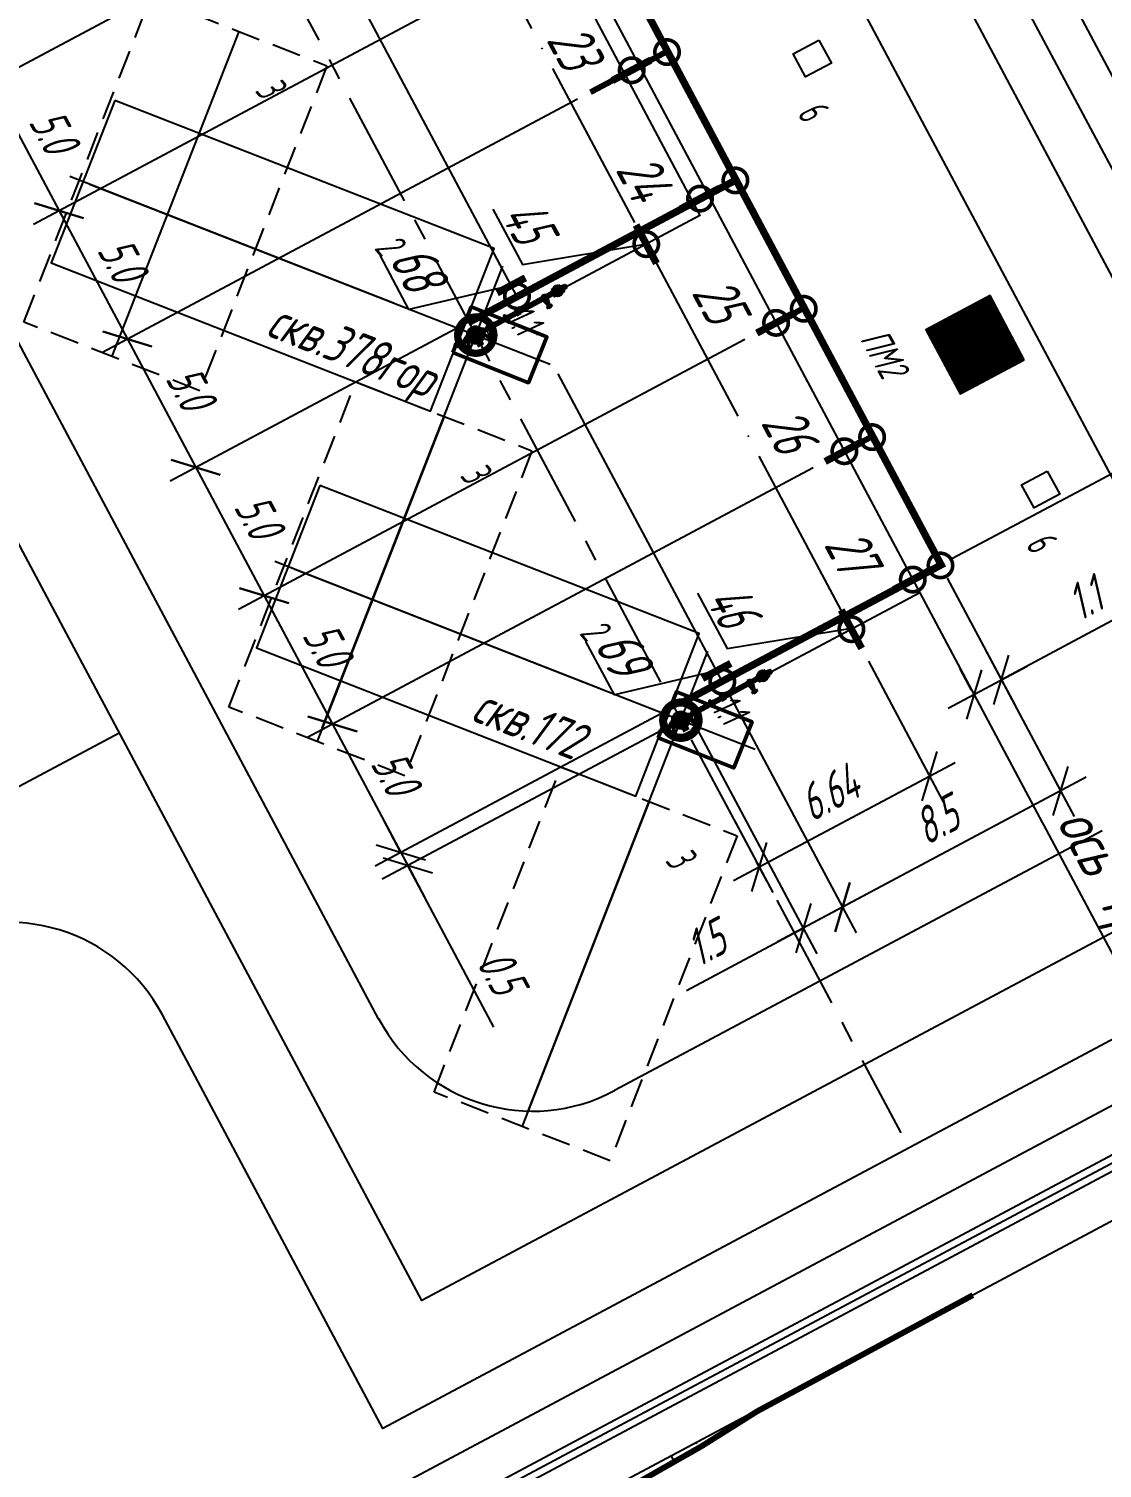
# Model space of a CAD drawing. Extents: x 5370511 to 5386565, y 1010429 to 1053793.
# Drawn here: x 5380118.9 to 5380192.7, y 1040495.6 to 1040594.6 of the extents above; entities that cross this region are included whole.
import ezdxf
from ezdxf import colors
from ezdxf.entities.mleader import LeaderData, LeaderLine
from ezdxf.math import Vec2, Vec3

# ---------------------------------------------------------------- set-up
doc = ezdxf.new("R2010")
doc.units = 0
doc.header["$PDMODE"] = 32
doc.header["$PDSIZE"] = 0.3
for name, pattern in [('ACAD_ISO04W100', [30, 24, -3, 0, -3]), ('осевая2', [12.5, 8, -1.5, 1.5, -1.5]), ('Штрих 2x1', [3, 2, -1])]:
    doc.linetypes.add(name, pattern=pattern)
doc.layers.get('0').update_dxf_attribs({"linetype": 'CONTINUOUS'})
doc.layers.get('DEFPOINTS').update_dxf_attribs({"linetype": 'CONTINUOUS'})
for name, color, linetype in [('3D-MODEL', 7, 'CONTINUOUS'), ('ГП_граница насыпи', 242, 'CONTINUOUS'), ('ГП_Здания', 7, 'CONTINUOUS'), ('ГП_опоры_схем', 7, 'CONTINUOUS'), ('ГП_откос', 246, 'CONTINUOUS'), ('ОНиГМ сооружения', 7, 'CONTINUOUS')]:
    doc.layers.add(name, color=color, linetype=linetype)
doc.layers.add('ГП_Нов.скв.', color=104, linetype='CONTINUOUS', lineweight=25)
doc.styles.add('ГОСТ_НИПИ', font='gost_nipi.shx', dxfattribs={"oblique": 15})
doc.styles.add('ГОСТ_НИПИ_разм', font='gost_nipi.shx', dxfattribs={"width": 0.8, "oblique": 15, "height": 2.5})
doc.dimstyles.new('Лист М500', dxfattribs={"dimtxt": 2.5, "dimasz": 2.5, "dimexe": 2, "dimexo": 1, "dimgap": 1, "dimtad": 1, "dimdec": 1, "dimlfac": 0.5, "dimzin": 0, "dimdsep": 46, "dimtxsty": 'ГОСТ_НИПИ_разм', "dimblk": 'OBLIQUE', "dimcen": 0.09, "dimdle": 2, "dimaunit": 1, "dimadec": 0, "dimazin": 0, "dimtfac": 1, "dimtdec": 1, "dimtofl": 0, "dimtmove": 1, "dimatfit": 3, "dimldrblk": 'NONE', "dimfxl": 1, "dimtolj": 1, "dimtzin": 0, "dimarcsym": 0})

# ---------------------------------------------------------------- blocks, each defined once
blk = doc.blocks.new('A$C65CC1851')
at = {"layer": 'ОНиГМ сооружения', "color": 253, "lineweight": 18, "ltscale": 0.7}
for p, q in [((434, 4006), (114, 4007)), ((273, 0), (274, 4310)), ((664, 3502), (194, 3502)), ((205, 2442), (342, 2442)), ((274, 1197), (636, 1196)), ((504, 1264), (637, 1264)), ((0, 800), (636, 800)), ((273, 337), (636, 337))]:
    blk.add_line(p, q, dxfattribs=at)
at = {"layer": 'ОНиГМ сооружения', "color": 253, "lineweight": 50, "ltscale": 100}
for p, q in [((230, 4228), (230, 4313)), ((319, 4227), (319, 4310)), ((230, 3786), (230, 3568)), ((319, 3681), (230, 3681)), ((319, 3582), (230, 3582)), ((617, 3502), (292, 3423)), ((617, 3502), (296, 3579)), ((319, 3573), (319, 3785)), ((617, 3622), (617, 3382)), ((617, 3502), (697, 3502)), ((230, 3432), (229, 2072)), ((319, 3422), (230, 3422)), ((319, 3322), (230, 3322)), ((319, 3322), (230, 3322)), ((318, 2072), (319, 3427)), ((318, 2672), (229, 2672)), ((318, 2172), (229, 2172)), ((176, 1519), (176, 1332)), ((176, 1519), (229, 1519)), ((229, 1412), (229, 1952)), ((318, 1852), (229, 1852)), ((254, 1752), (229, 1752)), ((318, 1512), (229, 1512)), ((298, 1700), (249, 1700)), ((249, 1700), (249, 1669)), ((254, 1823), (254, 1834)), ((254, 1834), (294, 1834)), ((254, 1823), (294, 1755)), ((294, 1823), (254, 1755)), ((254, 1744), (254, 1755)), ((254, 1744), (294, 1744)), ((257, 1834), (257, 1851)), ((257, 1851), (290, 1851)), ((257, 1700), (257, 1710)), ((257, 1710), (290, 1710)), ((264, 1744), (264, 1675)), ((274, 1752), (274, 1752)), ((284, 1744), (284, 1675)), ((290, 1834), (290, 1851)), ((290, 1700), (290, 1710)), ((294, 1834), (294, 1823)), ((294, 1755), (294, 1744)), ((318, 1752), (294, 1752)), ((298, 1700), (298, 1669)), ((318, 1952), (318, 1412)), ((319, 1519), (371, 1519)), ((371, 1519), (371, 1332)), ((176, 1479), (229, 1479)), ((176, 1440), (229, 1440)), ((176, 1412), (371, 1412)), ((371, 1372), (176, 1372)), ((371, 1332), (176, 1332)), ((371, 1332), (176, 1062)), ((371, 1062), (176, 1332)), ((371, 1062), (176, 1062)), ((176, 1022), (176, 1062)), ((176, 1022), (371, 1022)), ((176, 982), (176, 1022)), ((318, 1010), (229, 1010)), ((229, 1010), (229, 993)), ((318, 993), (229, 993)), ((318, 1010), (318, 993)), ((319, 1479), (371, 1479)), ((319, 1440), (371, 1440)), ((637, 1264), (371, 1399)), ((371, 1022), (371, 1062)), ((371, 982), (371, 1022)), ((636, 1196), (372, 1331)), ((636, 1196), (372, 1061)), ((637, 1264), (570, 1230)), ((637, 1384), (636, 1144)), ((637, 1316), (636, 1076)), ((636, 1196), (666, 1196)), ((637, 1264), (666, 1264)), ((176, 982), (176, 942)), ((371, 982), (176, 982)), ((371, 942), (176, 942)), ((371, 592), (176, 592)), ((176, 552), (176, 592)), ((371, 552), (176, 552)), ((371, 552), (176, 552)), ((176, 512), (176, 552)), ((176, 472), (176, 512)), ((371, 512), (176, 512)), ((218, 592), (218, 619)), ((318, 540), (228, 540)), ((228, 540), (228, 523)), ((318, 523), (228, 523)), ((229, 887), (229, 942)), ((636, 800), (300, 894)), ((636, 800), (300, 706)), ((318, 887), (318, 942)), ((318, 540), (318, 523)), ((328, 592), (328, 619)), ((371, 982), (371, 942)), ((371, 552), (371, 592)), ((371, 512), (371, 552)), ((371, 472), (371, 512)), ((636, 920), (636, 680)), ((636, 800), (666, 800)), ((371, 472), (176, 472)), ((371, 472), (176, 202)), ((371, 202), (176, 472)), ((371, 202), (176, 202)), ((176, 122), (176, 202)), ((371, 162), (176, 162)), ((176, 162), (371, 162)), ((176, 162), (370, 162)), ((176, 122), (371, 122)), ((310, 75), (237, 75)), ((237, 75), (237, 40)), ((237, 40), (310, 40)), ((237, 40), (310, 40)), ((310, 40), (237, 40)), ((237, 40), (237, 20)), ((310, 20), (237, 20)), ((243, 122), (243, 75)), ((303, 122), (303, 75)), ((310, 40), (310, 75)), ((310, 40), (310, 20)), ((636, 337), (371, 472)), ((636, 337), (371, 202)), ((371, 122), (371, 202)), ((636, 457), (636, 217)), ((636, 337), (666, 337))]:
    blk.add_line(p, q, dxfattribs=at)
at = {"layer": 'ОНиГМ сооружения', "color": 253, "lineweight": 50, "ltscale": 0.7}
for p, q in [((354, 3501), (354, 3501)), ((294, 3197), (254, 3197)), ((294, 2997), (254, 2997)), ((294, 2797), (254, 2797)), ((318, 1632), (229, 1632)), ((312, 1789), (237, 1789)), ((274, 1673), (274, 1851))]:
    blk.add_line(p, q, dxfattribs=at)
at = {"layer": 'ОНиГМ сооружения', "color": 253, "lineweight": 50}
for p, q in [((205, 2527), (205, 2357)), ((229, 2527), (205, 2527)), ((342, 2527), (319, 2527)), ((342, 2527), (342, 2357)), ((229, 2357), (205, 2357)), ((342, 2357), (318, 2357))]:
    blk.add_line(p, q, dxfattribs=at)
for points in [[(169, 4183), (379, 4182), (379, 4155), (169, 4156)], [(169, 4156), (379, 4155), (379, 4128), (169, 4129)], [(169, 3858), (379, 3857), (379, 3884), (169, 3885)], [(169, 3831), (379, 3830), (379, 3857), (169, 3858)], [(169, 2042), (379, 2042), (379, 2012), (169, 2012)], [(169, 2012), (379, 2012), (379, 1982), (169, 1982)]]:
    blk.add_lwpolyline(points, close=True, dxfattribs=at)
at = {"layer": 'ОНиГМ сооружения', "color": 253, "lineweight": 50, "ltscale": 100}
for points in [[(379, 3884), (169, 4129)], [(169, 3885), (379, 4128)]]:
    blk.add_lwpolyline(points, dxfattribs=at)
at = {"layer": 'ОНиГМ сооружения', "color": 253, "lineweight": 50}
for points in [[(334, 4182), (319, 4227), (230, 4228), (214, 4183)], [(334, 3830), (319, 3785), (230, 3786), (214, 3831)], [(334, 2042), (318, 2072), (229, 2072), (214, 2042)], [(334, 1982), (318, 1952), (229, 1952), (214, 1982)]]:
    blk.add_lwpolyline(points, dxfattribs=at)
at = {"layer": 'ОНиГМ сооружения', "color": 253, "lineweight": 50, "ltscale": 100}
blk.add_lwpolyline([(434, -173), (-655, 1132), (1494, 2927), (2583, 1622)], close=True, dxfattribs=at)
for centre, radius in [((275, 4007), 160), ((274, 3502), 80), ((274, 3502), 52.4), ((274, 3502), 36.5), ((274, 3197), 20), ((274, 2997), 20), ((274, 2797), 20), ((273, 800), 97.5)]:
    blk.add_circle(centre, radius, dxfattribs=at)
for centre, radius, start, end in [((274, 1632), 44.5, 359.9809, 179.9809), ((274, 1789), 37.5, 120.5544, 239.2817), ((274, 1789), 37.5, 300.3385, 59.7489), ((276, 798), 276, 111.2305, 179.4329), ((274, 800), 272, 5.3112, 69.1056), ((276, 803), 276, 180.5702, 248.7313), ((274, 800), 190, 120.9955, 180.0104), ((274, 800), 190, 180.0104, 344.6729), ((274, 800), 190, 15.2269, 59.2465), ((274, 800), 272, 290.8562, 354.5886), ((273, 43), 43.3, 212.543, 327.4188)]:
    blk.add_arc(centre, radius, start, end, dxfattribs=at)
blk.add_spline([(230, 4313), (256, 4322), (296, 4300), (319, 4310), (319, 4309)], degree=3, dxfattribs=at)
blk = doc.blocks.new('*U116')
at = {"layer": 'ГП_Нов.скв.', "color": 0, "const_width": 0.25, "flags": 128}
blk.add_lwpolyline([(0.193, -0.593, 1), (-0.193, 0.593, 1)], format="xyb", close=True, dxfattribs=at)
at = {"layer": 'ГП_Нов.скв.', "color": 0, "const_width": 0.048}
blk.add_lwpolyline([(0.007, -0.023, 1), (-0.007, 0.023, 1)], format="xyb", close=True, dxfattribs=at)
at = {"layer": 'ГП_Нов.скв.', "color": 0, "style": 'ГОСТ_НИПИ', "oblique": 15, "width": 0.9}
blk.add_attdef('СКВ.2', (-4.739, -5.512), '', height=1.3, rotation=28.0634, dxfattribs=at)
blk = doc.blocks.new('*U111')
at = {"layer": 'ГП_Нов.скв.', "color": 0, "const_width": 0.25, "flags": 128}
blk.add_lwpolyline([(0.193, -0.593, 1), (-0.193, 0.593, 1)], format="xyb", close=True, dxfattribs=at)
at = {"layer": 'ГП_Нов.скв.', "color": 0, "const_width": 0.048}
blk.add_lwpolyline([(0.007, -0.023, 1), (-0.007, 0.023, 1)], format="xyb", close=True, dxfattribs=at)
at = {"layer": 'ГП_Нов.скв.', "color": 0, "style": 'ГОСТ_НИПИ', "oblique": 15, "width": 0.9}
blk.add_attdef('СКВ.2', (-4.737, -5.512), '', height=1.3, rotation=28.0634, dxfattribs=at)
blk = doc.blocks.new('Опоры_схем')
at = {"layer": 'ГП_опоры_схем', "color": 253, "const_width": 0.2}
for points in [[(5380098.302, 1039812.858), (5380098.958, 1039815.801)], [(5380098.302, 1039812.858), (5380098.958, 1039815.801)], [(5380103.182, 1039811.771), (5380103.838, 1039814.714)], [(5380103.182, 1039811.771), (5380103.838, 1039814.714)], [(5380108.321, 1039811.845), (5380108.718, 1039813.627)], [(5380108.321, 1039811.845), (5380108.718, 1039813.627)], [(5380113.202, 1039810.758), (5380113.599, 1039812.54)], [(5380113.202, 1039810.758), (5380113.599, 1039812.54)], [(5380118.082, 1039809.671), (5380118.479, 1039811.453)], [(5380118.082, 1039809.671), (5380118.479, 1039811.453)], [(5380118.756, 1039807.522), (5380117.568, 1039807.787)]]:
    blk.add_lwpolyline(points, dxfattribs=at)
at = {"layer": 'ГП_опоры_схем', "color": 253, "const_width": 0.2, "elevation": 0}
blk.add_lwpolyline([(5380104.113, 1039810.781), (5380102.925, 1039811.046)], dxfattribs=at)
blk = doc.blocks.new('куст_откос')
at = {"layer": 'ГП_откос', "color": 253, "lineweight": 15}
for points, const_width, elevation in [([(66.157, 9.726), (71.275, 9.726), (76.393, 9.726), (81.51, 9.726), (86.628, 9.726), (91.746, 9.726), (96.863, 9.726), (101.981, 9.726), (101.981, 4.392), (101.981, -0.943), (101.981, -6.277), (101.981, -11.611), (101.981, -16.945), (101.981, -22.279), (101.981, -27.478), (101.981, -32.678), (101.981, -37.877)], 0.01, 48.9), ([(102.301, -37.877), (102.178, -33.375), (102.132, -32.737), (102.128, -32.678), (102.017, -31.131), (102.003, -27.487), (102.003, -27.478), (101.981, -22.713)], 0.2, 49.01)]:
    blk.add_lwpolyline(points, dxfattribs=dict(at, const_width=const_width, elevation=elevation))
at = {"layer": 'ГП_откос', "color": 253, "linetype": 'ByBlock', "lineweight": -3}
for points in [[(101.981, -22.713), (101.984, -22.713)], [(101.981, -23.693), (101.982, -23.693)], [(101.981, -24.673), (101.988, -24.673)], [(101.981, -25.653), (101.984, -25.653)], [(101.981, -26.633), (101.995, -26.633)], [(101.981, -27.613), (101.985, -27.613)], [(101.981, -28.593), (102.002, -28.593)], [(101.981, -29.573), (101.987, -29.573)], [(101.981, -30.553), (102.008, -30.553)], [(101.981, -31.533), (101.994, -31.533)], [(101.981, -32.513), (102.089, -32.513)], [(101.981, -33.494), (102.021, -33.494)], [(101.981, -34.474), (102.163, -34.474)]]:
    blk.add_lwpolyline(points, dxfattribs=at)
blk = doc.blocks.new('*U77')
at = {"color": 0, "linetype": 'ByBlock', "lineweight": -2}
for p, q in [((-2.5, 2.5), (2.5, -2.5)), ((2.5, 2.5), (-2.5, -2.5))]:
    blk.add_line(p, q, dxfattribs=at)
at = {"color": 7, "ltscale": 0.5, "true_color": 0xffffff, "const_width": 5}
blk.add_lwpolyline([(-2.5, 0), (2.5, 0)], dxfattribs=at)
at = {"color": 0, "linetype": 'ByBlock', "lineweight": -2}
blk.add_lwpolyline([(-2.5, 2.5), (2.5, 2.5), (2.5, -2.5), (-2.5, -2.5)], close=True, dxfattribs=at)
blk = doc.blocks.new('_None')
blk = doc.blocks.new('_Oblique')
at = {"color": 0, "linetype": 'ByBlock', "lineweight": -2}
blk.add_line((-0.5, -0.5), (0.5, 0.5), dxfattribs=at)
blk = doc.blocks.new('*D743')
at = {"color": 0, "lineweight": -2, "transparency": 16777216}
for p, q in [((5380142.556, 1040616.241), (5380109.822, 1040598.8)), ((5380147.259, 1040607.417), (5380114.524, 1040589.975)), ((5380110.647, 1040601.506), (5380117.23, 1040589.15))]:
    blk.add_line(p, q, dxfattribs=at)
at = {"layer": 'DEFPOINTS', "color": 0, "lineweight": 15, "transparency": 16777216}
for p in [(5380143.439, 1040616.712), (5380148.142, 1040607.887), (5380116.289, 1040590.915)]:
    blk.add_point(p, dxfattribs=at)
at = {"color": 0, "lineweight": -2, "transparency": 16777216, "xscale": 2.5, "yscale": 2.5, "zscale": 2.5}
for p, rotation in [((5380111.587, 1040599.741), 118.0491553040555), ((5380116.289, 1040590.915), 298.0491553040555)]:
    blk.add_blockref('_Oblique', p, dxfattribs=dict(at, rotation=rotation))
at = {"color": 0, "transparency": 16777216, "insert": (5380115.924, 1040596.386), "char_height": 2.5, "attachment_point": 5, "rotation": 298.04916, "style": 'ГОСТ_НИПИ_разм'}
blk.add_mtext('\\A1;5.0', dxfattribs=at)
blk = doc.blocks.new('*D744')
at = {"color": 0, "lineweight": -2, "transparency": 16777216}
for p, q in [((5380147.259, 1040607.417), (5380114.524, 1040589.975)), ((5380151.96, 1040598.59), (5380119.227, 1040581.149)), ((5380115.349, 1040592.68), (5380121.932, 1040580.325))]:
    blk.add_line(p, q, dxfattribs=at)
at = {"layer": 'DEFPOINTS', "color": 0, "lineweight": 15, "transparency": 16777216}
for p in [(5380148.142, 1040607.887), (5380152.843, 1040599.061), (5380120.992, 1040582.09)]:
    blk.add_point(p, dxfattribs=at)
at = {"color": 0, "lineweight": -2, "transparency": 16777216, "xscale": 2.5, "yscale": 2.5, "zscale": 2.5}
for p, rotation in [((5380116.289, 1040590.915), 118.0491553040555), ((5380120.992, 1040582.09), 298.0491553040555)]:
    blk.add_blockref('_Oblique', p, dxfattribs=dict(at, rotation=rotation))
at = {"color": 0, "transparency": 16777216, "insert": (5380120.626, 1040587.561), "char_height": 2.5, "attachment_point": 5, "rotation": 298.04916, "style": 'ГОСТ_НИПИ_разм'}
blk.add_mtext('\\A1;5.0', dxfattribs=at)
blk = doc.blocks.new('*D745')
at = {"color": 0, "lineweight": -2, "transparency": 16777216}
for p, q in [((5380151.96, 1040598.59), (5380119.227, 1040581.149)), ((5380156.664, 1040589.766), (5380123.929, 1040572.324)), ((5380120.051, 1040583.855), (5380126.634, 1040571.499))]:
    blk.add_line(p, q, dxfattribs=at)
at = {"layer": 'DEFPOINTS', "color": 0, "lineweight": 15, "transparency": 16777216}
for p in [(5380152.843, 1040599.061), (5380157.546, 1040590.236), (5380125.694, 1040573.264)]:
    blk.add_point(p, dxfattribs=at)
at = {"color": 0, "lineweight": -2, "transparency": 16777216, "xscale": 2.5, "yscale": 2.5, "zscale": 2.5}
for p, rotation in [((5380120.992, 1040582.09), 118.0491553040555), ((5380125.694, 1040573.264), 298.0491553040555)]:
    blk.add_blockref('_Oblique', p, dxfattribs=dict(at, rotation=rotation))
at = {"color": 0, "transparency": 16777216, "insert": (5380125.329, 1040578.735), "char_height": 2.5, "attachment_point": 5, "rotation": 298.04916, "style": 'ГОСТ_НИПИ_разм'}
blk.add_mtext('\\A1;5.0', dxfattribs=at)
blk = doc.blocks.new('*D746')
at = {"color": 0, "lineweight": -2, "transparency": 16777216}
for p, q in [((5380156.664, 1040589.766), (5380123.929, 1040572.324)), ((5380161.366, 1040580.94), (5380128.631, 1040563.499)), ((5380124.753, 1040575.03), (5380131.337, 1040562.674))]:
    blk.add_line(p, q, dxfattribs=at)
at = {"layer": 'DEFPOINTS', "color": 0, "lineweight": 15, "transparency": 16777216}
for p in [(5380157.546, 1040590.236), (5380162.249, 1040581.41), (5380130.396, 1040564.439)]:
    blk.add_point(p, dxfattribs=at)
at = {"color": 0, "lineweight": -2, "transparency": 16777216, "xscale": 2.5, "yscale": 2.5, "zscale": 2.5}
for p, rotation in [((5380125.694, 1040573.264), 118.0491553040555), ((5380130.396, 1040564.439), 298.0491553040555)]:
    blk.add_blockref('_Oblique', p, dxfattribs=dict(at, rotation=rotation))
at = {"color": 0, "transparency": 16777216, "insert": (5380130.031, 1040569.91), "char_height": 2.5, "attachment_point": 5, "rotation": 298.04916, "style": 'ГОСТ_НИПИ_разм'}
blk.add_mtext('\\A1;5.0', dxfattribs=at)
blk = doc.blocks.new('*D747')
at = {"color": 0, "lineweight": -2, "transparency": 16777216}
for p, q in [((5380161.366, 1040580.94), (5380128.631, 1040563.499)), ((5380168.168, 1040573.233), (5380133.334, 1040554.673)), ((5380129.456, 1040566.204), (5380136.039, 1040553.848))]:
    blk.add_line(p, q, dxfattribs=at)
at = {"layer": 'DEFPOINTS', "color": 0, "lineweight": 15, "transparency": 16777216}
for p in [(5380162.249, 1040581.41), (5380169.05, 1040573.703), (5380135.099, 1040555.613)]:
    blk.add_point(p, dxfattribs=at)
at = {"color": 0, "lineweight": -2, "transparency": 16777216, "xscale": 2.5, "yscale": 2.5, "zscale": 2.5}
for p, rotation in [((5380130.396, 1040564.439), 118.0491553040555), ((5380135.099, 1040555.613), 298.0491553040555)]:
    blk.add_blockref('_Oblique', p, dxfattribs=dict(at, rotation=rotation))
at = {"color": 0, "transparency": 16777216, "insert": (5380134.733, 1040561.084), "char_height": 2.5, "attachment_point": 5, "rotation": 298.04916, "style": 'ГОСТ_НИПИ_разм'}
blk.add_mtext('\\A1;5.0', dxfattribs=at)
blk = doc.blocks.new('*D748')
at = {"color": 0, "lineweight": -2, "transparency": 16777216}
for p, q in [((5380168.168, 1040573.233), (5380133.334, 1040554.673)), ((5380172.87, 1040564.407), (5380138.036, 1040545.847)), ((5380134.158, 1040557.378), (5380140.741, 1040545.023))]:
    blk.add_line(p, q, dxfattribs=at)
at = {"layer": 'DEFPOINTS', "color": 0, "lineweight": 15, "transparency": 16777216}
for p in [(5380169.05, 1040573.703), (5380173.753, 1040564.878), (5380139.801, 1040546.788)]:
    blk.add_point(p, dxfattribs=at)
at = {"color": 0, "lineweight": -2, "transparency": 16777216, "xscale": 2.5, "yscale": 2.5, "zscale": 2.5}
for p, rotation in [((5380135.099, 1040555.613), 118.0491553040555), ((5380139.801, 1040546.788), 298.0491553040555)]:
    blk.add_blockref('_Oblique', p, dxfattribs=dict(at, rotation=rotation))
at = {"color": 0, "transparency": 16777216, "insert": (5380139.436, 1040552.259), "char_height": 2.5, "attachment_point": 5, "rotation": 298.04916, "style": 'ГОСТ_НИПИ_разм'}
blk.add_mtext('\\A1;5.0', dxfattribs=at)
blk = doc.blocks.new('*D749')
at = {"color": 0, "lineweight": -2, "transparency": 16777216}
for p, q in [((5380172.87, 1040564.407), (5380138.036, 1040545.847)), ((5380177.572, 1040555.582), (5380142.738, 1040537.022)), ((5380138.861, 1040548.553), (5380145.444, 1040536.197))]:
    blk.add_line(p, q, dxfattribs=at)
at = {"layer": 'DEFPOINTS', "color": 0, "lineweight": 15, "transparency": 16777216}
for p in [(5380173.753, 1040564.878), (5380178.455, 1040556.052), (5380144.503, 1040537.962)]:
    blk.add_point(p, dxfattribs=at)
at = {"color": 0, "lineweight": -2, "transparency": 16777216, "xscale": 2.5, "yscale": 2.5, "zscale": 2.5}
for p, rotation in [((5380139.801, 1040546.788), 118.0491553040555), ((5380144.503, 1040537.962), 298.0491553040555)]:
    blk.add_blockref('_Oblique', p, dxfattribs=dict(at, rotation=rotation))
at = {"color": 0, "transparency": 16777216, "insert": (5380144.138, 1040543.433), "char_height": 2.5, "attachment_point": 5, "rotation": 298.04916, "style": 'ГОСТ_НИПИ_разм'}
blk.add_mtext('\\A1;5.0', dxfattribs=at)
blk = doc.blocks.new('*D750')
at = {"color": 0, "lineweight": -2, "transparency": 16777216}
for p, q in [((5380177.572, 1040555.582), (5380142.738, 1040537.022)), ((5380164.286, 1040547.336), (5380143.222, 1040536.113)), ((5380144.503, 1040537.962), (5380143.328, 1040540.169)), ((5380144.503, 1040537.962), (5380144.988, 1040537.053)), ((5380144.988, 1040537.053), (5380146.163, 1040534.847)), ((5380150.905, 1040525.948), (5380144.988, 1040537.053))]:
    blk.add_line(p, q, dxfattribs=at)
at = {"layer": 'DEFPOINTS', "color": 0, "lineweight": 15, "transparency": 16777216}
for p in [(5380178.455, 1040556.052), (5380165.168, 1040547.806), (5380144.988, 1040537.053)]:
    blk.add_point(p, dxfattribs=at)
at = {"color": 0, "lineweight": -2, "transparency": 16777216, "xscale": 2.5, "yscale": 2.5, "zscale": 2.5}
for p, rotation in [((5380144.503, 1040537.962), 298.0491553040555), ((5380144.988, 1040537.053), 118.0491553040555)]:
    blk.add_blockref('_Oblique', p, dxfattribs=dict(at, rotation=rotation))
at = {"color": 0, "transparency": 16777216, "insert": (5380151.43, 1040529.748), "char_height": 2.5, "attachment_point": 5, "rotation": 298.04916, "style": 'ГОСТ_НИПИ_разм'}
blk.add_mtext('\\A1;0.5', dxfattribs=at)
blk = doc.blocks.new('*D757')
at = {"color": 0, "lineweight": -2, "transparency": 16777216}
for p, q in [((5380176.669, 1040551.103), (5380181.816, 1040541.442)), ((5380167.38, 1040536.017), (5380182.641, 1040544.148)), ((5380167.492, 1040540.06), (5380170.086, 1040535.192))]:
    blk.add_line(p, q, dxfattribs=at)
at = {"layer": 'DEFPOINTS', "color": 0, "lineweight": 15, "transparency": 16777216}
for p in [(5380176.199, 1040551.986, -159.466), (5380180.876, 1040543.207), (5380167.022, 1040540.943)]:
    blk.add_point(p, dxfattribs=at)
at = {"color": 0, "lineweight": -2, "transparency": 16777216, "xscale": 2.5, "yscale": 2.5, "zscale": 2.5}
for p, rotation in [((5380180.876, 1040543.207), 28.04915530994217), ((5380169.146, 1040536.957), 208.0491553099422)]:
    blk.add_blockref('_Oblique', p, dxfattribs=dict(at, rotation=rotation))
at = {"color": 0, "transparency": 16777216, "insert": (5380173.953, 1040542.068), "char_height": 2.5, "attachment_point": 5, "rotation": 28.04916, "style": 'ГОСТ_НИПИ_разм'}
blk.add_mtext('\\A1;6.64', dxfattribs=at)
blk = doc.blocks.new('*D714')
at = {"color": 0, "lineweight": -2, "transparency": 16777216}
for p, q in [((5380182.092, 1040556.81), (5380186.753, 1040548.063)), ((5380194.741, 1040554.585), (5380185.813, 1040549.828)), ((5380182.156, 1040547.88), (5380187.578, 1040550.768)), ((5380183.763, 1040549.118), (5380182.981, 1040550.585))]:
    blk.add_line(p, q, dxfattribs=at)
at = {"layer": 'DEFPOINTS', "color": 0, "lineweight": 15, "transparency": 16777216}
for p in [(5380181.622, 1040557.693), (5380185.813, 1040549.828), (5380184.233, 1040548.235)]:
    blk.add_point(p, dxfattribs=at)
at = {"color": 0, "lineweight": -2, "transparency": 16777216, "xscale": 2.5, "yscale": 2.5, "zscale": 2.5}
for p, rotation in [((5380185.813, 1040549.828), 28.04915530994217), ((5380183.922, 1040548.82), 208.0491553099422)]:
    blk.add_blockref('_Oblique', p, dxfattribs=dict(at, rotation=rotation))
at = {"color": 0, "transparency": 16777216, "insert": (5380191.519, 1040555.417), "char_height": 2.5, "attachment_point": 5, "rotation": 28.04916, "style": 'ГОСТ_НИПИ_разм'}
blk.add_mtext('\\A1;1.1', dxfattribs=at)
blk = doc.blocks.new('*D722')
at = {"color": 0, "lineweight": -2, "transparency": 16777216}
for p, q in [((5380083.602, 1040743.417), (5380105.137, 1040754.891)), ((5380102.432, 1040755.716), (5380203.042, 1040566.886)), ((5380182.458, 1040558.185), (5380203.867, 1040569.591))]:
    blk.add_line(p, q, dxfattribs=at)
at = {"layer": 'DEFPOINTS', "color": 0, "lineweight": 15, "transparency": 16777216}
for p in [(5380082.72, 1040742.947), (5380202.102, 1040568.651), (5380181.576, 1040557.714)]:
    blk.add_point(p, dxfattribs=at)
at = {"color": 0, "lineweight": -2, "transparency": 16777216, "xscale": 2.5, "yscale": 2.5, "zscale": 2.5}
for p, rotation in [((5380103.372, 1040753.95), 118.0491553040555), ((5380202.102, 1040568.651), 298.0491553040555)]:
    blk.add_blockref('_Oblique', p, dxfattribs=dict(at, rotation=rotation))
at = {"color": 0, "transparency": 16777216, "insert": (5380154.723, 1040662.359), "char_height": 2.5, "attachment_point": 5, "rotation": 298.04916, "style": 'ГОСТ_НИПИ_разм'}
blk.add_mtext('\\A1;21х5.0=105.0', dxfattribs=at)
blk = doc.blocks.new('*D657')
at = {"color": 0, "lineweight": -2, "transparency": 16777216}
for p, q in [((5380184.681, 1040551.951), (5380190.825, 1040540.42)), ((5380167.089, 1040548.816), (5380175.822, 1040532.426)), ((5380191.65, 1040543.126), (5380173.116, 1040533.251))]:
    blk.add_line(p, q, dxfattribs=at)
at = {"layer": 'DEFPOINTS', "color": 0, "lineweight": 15, "transparency": 16777216}
for p in [(5380184.211, 1040552.834), (5380166.619, 1040549.699), (5380174.882, 1040534.191)]:
    blk.add_point(p, dxfattribs=at)
at = {"color": 0, "lineweight": -2, "transparency": 16777216, "xscale": 2.5, "yscale": 2.5, "zscale": 2.5}
for p, rotation in [((5380189.885, 1040542.185), 28.04915530994217), ((5380174.882, 1040534.191), 208.0491553099422)]:
    blk.add_blockref('_Oblique', p, dxfattribs=dict(at, rotation=rotation))
at = {"color": 0, "transparency": 16777216, "insert": (5380181.325, 1040540.174), "char_height": 2.5, "attachment_point": 5, "rotation": 28.04916, "style": 'ГОСТ_НИПИ_разм'}
blk.add_mtext('\\A1;8.5', dxfattribs=at)
blk = doc.blocks.new('*D658')
at = {"color": 0, "lineweight": -2, "transparency": 16777216}
for p, q in [((5380167.089, 1040548.816), (5380175.822, 1040532.426)), ((5380164.368, 1040547.413), (5380173.12, 1040530.987)), ((5380176.647, 1040535.132), (5380170.415, 1040531.811)), ((5380164.146, 1040528.471), (5380172.18, 1040532.752))]:
    blk.add_line(p, q, dxfattribs=at)
at = {"layer": 'DEFPOINTS', "color": 0, "lineweight": 15, "transparency": 16777216}
for p in [(5380166.619, 1040549.699), (5380163.898, 1040548.296), (5380172.18, 1040532.752)]:
    blk.add_point(p, dxfattribs=at)
at = {"color": 0, "lineweight": -2, "transparency": 16777216, "xscale": 2.5, "yscale": 2.5, "zscale": 2.5}
for p, rotation in [((5380174.882, 1040534.191), 28.04915530994217), ((5380172.18, 1040532.752), 208.0491553099422)]:
    blk.add_blockref('_Oblique', p, dxfattribs=dict(at, rotation=rotation))
at = {"color": 0, "transparency": 16777216, "insert": (5380165.467, 1040531.725), "char_height": 2.5, "attachment_point": 5, "rotation": 28.04916, "style": 'ГОСТ_НИПИ_разм'}
blk.add_mtext('\\A1;1.5', dxfattribs=at)

msp = doc.modelspace()

# ---------------------------------------------------------------- linework, layer by layer
at = {"color": 8}
for p, q in [((5380067.441, 1040800.146), (5380197.694, 1040555.681)), ((5380142.977, 1040526.527), (5380012.723, 1040770.992)), ((5380133.367, 1040594.418), (5380124.635, 1040572.078)), ((5380144.065, 1040575.716), (5380121.725, 1040584.447)), ((5380123.1, 1040583.912), (5380154.768, 1040571.535)), ((5380139.099, 1040546.522), (5380151.51, 1040578.281)), ((5380147.471, 1040567.944), (5380138.739, 1040545.604)), ((5380147.474, 1040567.942), (5380138.743, 1040545.602)), ((5380158.174, 1040549.238), (5380135.834, 1040557.969)), ((5380137.21, 1040557.435), (5380168.877, 1040545.059)), ((5380153.208, 1040520.044), (5380165.619, 1040551.802)), ((5380161.58, 1040541.467), (5380152.849, 1040519.127)), ((5380192.746, 1040539.448), (5380159.21, 1040521.579))]:
    msp.add_line(p, q, dxfattribs=at)
for points in [[(5380077.467, 1040845.146), (5380241.107, 1040538.021), (5380111.197, 1040468.803), (5379956.961, 1040758.278), (5379976.377, 1040768.623), (5379966.973, 1040786.274)], [(5380076.23, 1040841.088), (5380237.049, 1040539.258), (5380112.433, 1040472.861), (5379961.02, 1040757.041), (5379980.436, 1040767.386), (5379971.031, 1040785.037)], [(5380076.024, 1040840.412), (5380236.372, 1040539.464), (5380112.64, 1040473.538), (5379961.696, 1040756.835), (5379981.112, 1040767.18), (5379971.708, 1040784.831)], [(5380075.818, 1040839.735), (5380235.696, 1040539.67), (5380112.846, 1040474.214), (5379962.372, 1040756.629), (5379981.788, 1040766.974), (5379972.384, 1040784.624)], [(5380074.581, 1040835.677), (5380231.638, 1040540.907), (5380114.083, 1040478.273), (5379966.431, 1040755.392), (5379985.847, 1040765.737), (5379976.442, 1040783.387)], [(5380173.256, 1040593.821), (5380174.124, 1040592.231), (5380172.348, 1040591.29), (5380171.487, 1040592.884)], [(5380124.829, 1040589.678), (5380120.461, 1040578.501), (5380146.552, 1040568.304), (5380150.912, 1040579.484)], [(5380188.967, 1040564.18), (5380189.835, 1040562.59), (5380188.059, 1040561.649), (5380187.198, 1040563.243)], [(5380138.938, 1040563.202), (5380134.57, 1040552.025), (5380160.661, 1040541.828), (5380165.021, 1040553.008)]]:
    msp.add_lwpolyline(points, close=True, dxfattribs=at)
at = {"color": 8, "linetype": 'осевая2'}
msp.add_lwpolyline([(5380011.66, 1040832.533), (5380178.889, 1040518.671)], dxfattribs=at)
at = {"color": 8}
msp.add_lwpolyline([(5379991.852, 1040765.506), (5379982.909, 1040782.292), (5380067.628, 1040827.44), (5380220.923, 1040539.731), (5380143.259, 1040498.35), (5380128.103, 1040526.796, 0.413433), (5380111.898, 1040531.759), (5380109.98, 1040530.741), (5380103.867, 1040542.214), (5380105.728, 1040543.202, 0.414994), (5380110.704, 1040559.451), (5380065.107, 1040645.029, 0.414214), (5380048.874, 1040649.977), (5380047.048, 1040649.004), (5380040.954, 1040660.444, 0.309973), (5380041.727, 1040671.9), (5379991.852, 1040765.506)], format="xyb", dxfattribs=at)
at = {"color": 8, "ltscale": 0.2}
msp.add_lwpolyline([(5379998.758, 1040783.38), (5380064.948, 1040818.647), (5380212.13, 1040542.411), (5380145.939, 1040507.143)], close=True, dxfattribs=at)
at = {"color": 5, "ltscale": 0.3, "transparency": 33554687, "const_width": 0.5}
msp.add_lwpolyline([(5380039.192, 1040817.951), (5380048.306, 1040800.845), (5380036.412, 1040794.507), (5380044.784, 1040779.041), (5380046.189, 1040776.393), (5380060.932, 1040784.243), (5380181.669, 1040557.731), (5380163.988, 1040548.338)], dxfattribs=at)
at = {"color": 8, "ltscale": 5}
for points in [[(5380057.641, 1040785.972), (5380180.198, 1040555.811), (5380163.759, 1040547.055)], [(5380056.897, 1040785.242), (5380165.079, 1040581.75), (5380149.658, 1040573.531)]]:
    msp.add_lwpolyline(points, dxfattribs=at)
at = {"linetype": 'ACAD_ISO04W100'}
msp.add_lwpolyline([(5380166.619, 1040549.699), (5380095.235, 1040683.675)], dxfattribs=at)
at = {"linetype": 'ACAD_ISO04W100', "ltscale": 0.5, "elevation": -159.466}
msp.add_lwpolyline([(5380174.793, 1040554.626), (5380119.664, 1040658.177)], dxfattribs=at)
at = {"color": 8, "linetype": 'Штрих 2x1'}
for points in [[(5380139.421, 1040592.053), (5380130.685, 1040569.7), (5380118.576, 1040574.429), (5380127.312, 1040596.783)], [(5380153.525, 1040565.579), (5380144.789, 1040543.225), (5380132.68, 1040547.955), (5380141.416, 1040570.309)], [(5380167.634, 1040539.102), (5380158.898, 1040516.749), (5380146.789, 1040521.479), (5380155.525, 1040543.832)]]:
    msp.add_lwpolyline(points, close=True, dxfattribs=at)
at = {"const_width": 0.25}
for points in [[(5380163.554, 1040593.39, 1), (5380162.072, 1040592.6, 1), (5380163.554, 1040593.39, 49.91739)], [(5380161.125, 1040592.142, 1), (5380159.642, 1040591.352, 1), (5380161.125, 1040592.142, 49.91739)], [(5380168.257, 1040584.564, 1), (5380166.774, 1040583.774, 1), (5380168.257, 1040584.564, 49.91739)], [(5380165.824, 1040583.315, 1), (5380164.341, 1040582.525, 1), (5380165.824, 1040583.315, 49.91739)], [(5380153.234, 1040576.607, 1), (5380151.751, 1040575.817, 1), (5380153.234, 1040576.607, 49.91739)], [(5380172.959, 1040575.739, 1), (5380171.476, 1040574.949, 1), (5380172.959, 1040575.739, 49.91739)], [(5380171.054, 1040574.771, 1), (5380169.572, 1040573.981, 1), (5380171.054, 1040574.771, 49.91739)], [(5380177.661, 1040566.913, 1), (5380176.178, 1040566.123, 1), (5380177.661, 1040566.913, 49.91739)], [(5380175.754, 1040565.944, 1), (5380174.272, 1040565.154, 1), (5380175.754, 1040565.944, 49.91739)], [(5380182.363, 1040558.088, 1), (5380180.881, 1040557.298, 1), (5380182.363, 1040558.088, 49.91739)], [(5380180.457, 1040557.118, 1), (5380178.974, 1040556.328, 1), (5380180.457, 1040557.118, 49.91739)], [(5380167.36, 1040550.094, 1), (5380165.878, 1040549.304, 1), (5380167.36, 1040550.094, 49.91739)]]:
    msp.add_lwpolyline(points, format="xyb", dxfattribs=at)
at = {"const_width": 0.5}
for points in [[(5380161.698, 1040592.447), (5380159.058, 1040591.041)], [(5380166.397, 1040583.62), (5380163.757, 1040582.214)], [(5380151.124, 1040576.435), (5380153.071, 1040577.472)], [(5380171.627, 1040575.076), (5380168.988, 1040573.67)], [(5380176.327, 1040566.249), (5380173.688, 1040564.843)], [(5380181.03, 1040557.424), (5380178.39, 1040556.018)], [(5380165.25, 1040549.922), (5380167.197, 1040550.959)]]:
    msp.add_lwpolyline(points, dxfattribs=at)
at = {"color": 5, "ltscale": 0.3, "transparency": 33554687, "const_width": 0.5, "elevation": 0}
msp.add_lwpolyline([(5380167.391, 1040584.116), (5380149.18, 1040574.409)], dxfattribs=at)
for points in [[(5380150.833, 1040582.204), (5380152.869, 1040578.382), (5380161.424, 1040579.8)], [(5380152.097, 1040576.953), (5380145.063, 1040575.299), (5380143.102, 1040578.978)], [(5380164.905, 1040555.793), (5380166.941, 1040551.972), (5380175.496, 1040553.39)], [(5380166.224, 1040550.44), (5380159.189, 1040548.786), (5380157.229, 1040552.465)]]:
    msp.add_lwpolyline(points)
at = {"const_width": 0.25, "elevation": -159.466}
for points in [[(5380162.126, 1040580.182, 1), (5380160.644, 1040579.392, 1), (5380162.126, 1040580.182, 49.91739)], [(5380176.238, 1040553.705, 1), (5380174.755, 1040552.915, 1), (5380176.238, 1040553.705, 49.91739)]]:
    msp.add_lwpolyline(points, format="xyb", dxfattribs=at)
at = {"const_width": 0.5, "elevation": -159.466}
for points in [[(5380160.682, 1040581.102), (5380162.087, 1040578.463)], [(5380174.793, 1040554.626), (5380176.199, 1040551.986)]]:
    msp.add_lwpolyline(points, dxfattribs=at)
at = {"color": 8}
msp.add_lwpolyline([(5380106.923, 1040536.477), (5380125.139, 1040546.182)], dxfattribs=at)
msp.add_circle((5380163.765, 1040547.055), 1, dxfattribs=at)
msp.add_arc((5380153.567, 1040532.17), 12, 208.04917, 298.04915, dxfattribs=at)
at = {"layer": '3D-MODEL', "lineweight": 15}
msp.add_polyline3d([(5380077.467, 1040845.146, 97.8), (5380077.467, 1040845.146, 97.8), (5380241.107, 1040538.021, 97.8), (5380184.616, 1040507.922, 98.28), (5380111.197, 1040468.803, 98.6), (5380082.183, 1040523.256, 98.6), (5380019.173, 1040641.517, 98.6), (5379956.961, 1040758.278, 98.6), (5379976.377, 1040768.623, 98.5), (5379966.973, 1040786.274, 98.5), (5380020.976, 1040815.047, 98.2)], close=True, dxfattribs=at)
at = {"layer": 'ГП_граница насыпи'}
msp.add_lwpolyline([(5380077.467, 1040845.146), (5380241.107, 1040538.021), (5380111.197, 1040468.803), (5379956.961, 1040758.278), (5379976.377, 1040768.623), (5379966.973, 1040786.274)], close=True, dxfattribs=at)

# ---------------------------------------------------------------- block references
at = {"color": 8, "xscale": 2, "yscale": 2, "zscale": 2, "rotation": 310.6039140423406}
msp.add_blockref('Опоры_схем', (-3201766.75, 7856545.74), dxfattribs=at)
at = {"color": 8, "ltscale": 100, "xscale": 0.002, "yscale": 0.002, "zscale": 0.002, "rotation": 298.4115935897021}
for p in [(5380147.977, 1040573.255, 0), (5380162.09, 1040546.776, 0)]:
    msp.add_blockref('A$C65CC1851', p, dxfattribs=at)
at = {"xscale": 2, "yscale": 2, "zscale": 2, "rotation": 310.6039140423406}
for name, p, values in [('*U111', (5380149.658, 1040573.531), {'СКВ.2': 'скв.378гор'}), ('*U116', (5380163.765, 1040547.055), {'СКВ.2': 'скв.172'})]:
    msp.add_blockref(name, p, dxfattribs=at).add_auto_attribs(values)
at = {"layer": 'ГП_Здания', "xscale": -1, "rotation": 298.0491678980173}
msp.add_blockref('*U77', (5380184.005, 1040572.868), dxfattribs=at)
at = {"layer": 'ГП_откос', "color": 8, "lineweight": 15, "xscale": 2, "yscale": 2, "zscale": 2, "rotation": 298.0491553101125}
msp.add_blockref('куст_откос', (5380128.032, 1040708.88), dxfattribs=at)

# ---------------------------------------------------------------- texts
at = {"lineweight": 30, "style": 'ГОСТ_НИПИ', "oblique": 15}
for s, width, p in [('23', 0.8, (5380154.478, 1040593.84)), ('24', 0.8, (5380159.236, 1040584.91)), ('45', 0.7, (5380151.351, 1040581.758, 0)), ('68', 0.8, (5380143.67, 1040578.744, 0.001)), ('25', 0.8, (5380164.47, 1040576.452)), ('26', 0.8, (5380169.239, 1040567.503)), ('27', 0.8, (5380173.576, 1040559.116)), ('46', 0.7, (5380165.423, 1040555.348, 0)), ('69', 0.8, (5380157.796, 1040552.231, 0.001))]:
    msp.add_text(s, height=3, rotation=298.04916, dxfattribs=dict(at, width=width)).set_placement(p)
at = {"style": 'ГОСТ_НИПИ', "oblique": 15, "width": 0.8}
for s, rotation, p in [('3', 309.7073, (5380134.407, 1040590.33, 0)), ('6', 311.49928, (5380171.675, 1040588.727, 0)), ('2', 309.7073, (5380142.617, 1040579.501)), ('1.1', 309.7073, (5380151.579, 1040574.626, 0)), ('ПМ2', 298.94452, (5380176.047, 1040573.269)), ('3', 309.7073, (5380148.511, 1040563.856, 0)), ('6', 311.49928, (5380187.386, 1040559.086, 0)), ('2', 309.7073, (5380156.726, 1040553.024)), ('1.1', 309.7073, (5380165.755, 1040547.85, 0)), ('3', 309.7073, (5380162.62, 1040537.379, 0))]:
    msp.add_text(s, height=2, rotation=rotation, dxfattribs=at).set_placement(p)

# ---------------------------------------------------------------- dimensions: what is measured, and where the dimension line sits
for base, p1, p2, angle, text, picture, middle in [((5380202.102, 1040568.651), (5380082.72, 1040742.947), (5380181.576, 1040557.714), 298.04916, '21х5.0=<>', '*D722', (5380154.723, 1040662.359)), ((5380180.876, 1040543.207), (5380167.022, 1040540.943), (5380176.199, 1040551.986, -159.466), 28.04916, '6.64', '*D757', (5380173.953, 1040542.068))]:
    dim = msp.add_linear_dim(base=base, p1=p1, p2=p2, angle=angle, text=text, dimstyle='Лист М500')
    dim.commit()
    dim.dimension.update_dxf_attribs({"geometry": picture, "text_midpoint": middle})
for base, p1, p2, angle, picture, middle in [((5380116.289, 1040590.915), (5380143.439, 1040616.712), (5380148.142, 1040607.887), 298.04916, '*D743', (5380115.924, 1040596.386)), ((5380120.992, 1040582.09), (5380148.142, 1040607.887), (5380152.843, 1040599.061), 298.04916, '*D744', (5380120.626, 1040587.561)), ((5380125.694, 1040573.264), (5380152.843, 1040599.061), (5380157.546, 1040590.236), 298.04916, '*D745', (5380125.329, 1040578.735)), ((5380130.396, 1040564.439), (5380157.546, 1040590.236), (5380162.249, 1040581.41), 298.04916, '*D746', (5380130.031, 1040569.91)), ((5380135.099, 1040555.613), (5380162.249, 1040581.41), (5380169.05, 1040573.703), 298.04916, '*D747', (5380134.733, 1040561.084)), ((5380139.801, 1040546.788), (5380169.05, 1040573.703), (5380173.753, 1040564.878), 298.04916, '*D748', (5380139.436, 1040552.259)), ((5380144.503, 1040537.962), (5380173.753, 1040564.878), (5380178.455, 1040556.052), 298.04916, '*D749', (5380144.138, 1040543.433)), ((5380174.882, 1040534.191), (5380184.211, 1040552.834), (5380166.619, 1040549.699), 28.04916, '*D657', (5380181.325, 1040540.174))]:
    dim = msp.add_linear_dim(base=base, p1=p1, p2=p2, angle=angle, dimstyle='Лист М500')
    dim.commit()
    dim.dimension.update_dxf_attribs({"geometry": picture, "text_midpoint": middle})
for base, p1, p2, angle, picture, middle in [((5380185.813, 1040549.828), (5380184.233, 1040548.235), (5380181.622, 1040557.693), 28.04916, '*D714', (5380192.87, 1040552.881)), ((5380144.988, 1040537.053), (5380178.455, 1040556.052), (5380165.168, 1040547.806), 298.04916, '*D750', (5380149.65, 1040528.799)), ((5380172.18, 1040532.752), (5380166.619, 1040549.699), (5380163.898, 1040548.296), 28.04916, '*D658', (5380166.752, 1040529.312))]:
    dim = msp.add_linear_dim(base=base, p1=p1, p2=p2, angle=angle, dimstyle='Лист М500')
    dim.commit()
    dim.dimension.update_dxf_attribs({"geometry": picture, "text_midpoint": middle, "dimtype": 160})

# ---------------------------------------------------------------- leaders
ml = msp.add_multileader_mtext('Standard')
ml.set_content('ось трассы', color=256, style='ГОСТ_НИПИ')
ml.set_leader_properties()
ml.set_arrow_properties(name='NONE')
ml.build(insert=Vec2(0, 0))
ml.multileader.update_dxf_attribs({"text_left_attachment_type": 6, "text_right_attachment_type": 6, "dogleg_length": 0.2, "arrow_head_size": 0.2})
ctx = ml.context
ctx.base_point, ctx.char_height, ctx.arrow_head_size, ctx.landing_gap_size, ctx.plane_origin, ctx.plane_x_axis, ctx.plane_y_axis = Vec3(5380188.702, 1040539.847), 3, 0.2, 0.2, Vec3(5380180.197, 1040555.81), Vec3(0.470229, -0.882544), Vec3(0.882544, 0.470229)
ctx.left_attachment, ctx.right_attachment = 6, 6
notes = []
notes.append((ctx, [(0, (1, 1, 0), (5380188.608, 1040540.024), (0.470229, -0.882544), 0.2, [(0, [(5380180.197, 1040555.81)], 0, [])])]))
ctx.mtext.insert, ctx.mtext.text_direction, ctx.mtext.rotation, ctx.mtext.flow_direction = Vec3(5380192.2, 1040541.484), Vec3(0.470229, -0.882544), 5.201939, 5
for ctx, leaders in notes:
    for number, flags, end, landing, length, lines in leaders:
        leader = LeaderData()
        leader.index, (leader.has_last_leader_line, leader.has_dogleg_vector, leader.attachment_direction) = number, flags
        leader.last_leader_point, leader.dogleg_vector, leader.dogleg_length = Vec3(end), Vec3(landing), length
        for number, points, colour, breaks in lines:
            line = LeaderLine()
            line.index, line.vertices, line.color, line.breaks = number, Vec3.list(points), colors.encode_raw_color(colour), breaks
            leader.lines.append(line)
        ctx.leaders.append(leader)

doc.saveas('drawing.dxf')
